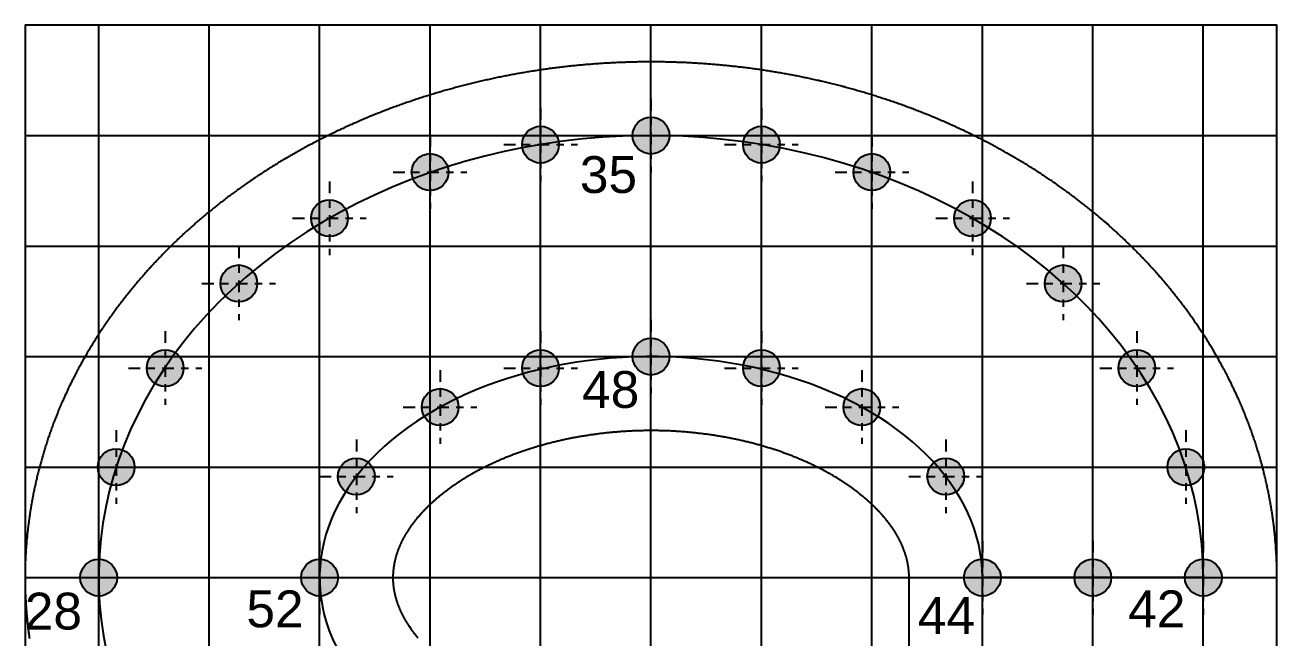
# Model space of a CAD drawing. Header units: millimetres. Extents: x 155 to 302, y -8 to 52.
# Drawn here: x 284.64 to 301.64, y 15.06 to 23.38 of the extents above; entities that cross this region are included whole.
import ezdxf

# ---------------------------------------------------------------- set-up
doc = ezdxf.new("R2010")
doc.units = ezdxf.units.MM
doc.linetypes.add('CENTER', pattern=[50.8, 31.75, -6.35, 6.35, -6.35])
for name, color, linetype in [('LetterBounds', 192, 'Continuous'), ('LetterOutlines', 61, 'Continuous'), ('PixelCenters', 116, 'Continuous'), ('PixelFill', 22, 'Continuous'), ('PixelGuides', 160, 'Continuous'), ('PixelHoles', 90, 'Continuous'), ('PixelNumbers', 232, 'Continuous'), ('PixelPaths', 211, 'Continuous')]:
    doc.layers.add(name, color=color, linetype=linetype)
doc.styles.add('Annotative', font='arial.ttf')

# ---------------------------------------------------------------- blocks, each defined once
blk = doc.blocks.new('Pixel')
at = {"layer": 'PixelFill'}
h = blk.add_hatch(color=256, dxfattribs=at)
h.paths.add_polyline_path([(0.25, 0, 0.414214), (0, 0.25), (0, 0)])
h.paths.add_polyline_path([(-0.25, 0), (0, 0), (0, 0.25, 0.414214)])
h.paths.add_polyline_path([(0, -0.25), (0, 0), (-0.25, 0, 0.414214)])
h.paths.add_polyline_path([(0, -0.25, 0.414214), (0.25, 0), (0, 0)])
h = blk.add_hatch(color=256, dxfattribs=at)
edge = h.paths.add_edge_path()
edge.add_line((0, 0), (0, 0.25))
edge.add_arc((0, 0), 0.25, 90, 180)
edge.add_line((-0.25, 0), (0, 0))
h = blk.add_hatch(color=256, dxfattribs=at)
edge = h.paths.add_edge_path()
edge.add_line((0, 0), (0.25, 0))
edge.add_arc((0, 0), 0.25, 0, 90)
edge.add_line((0, 0.25), (0, 0))
h = blk.add_hatch(color=256, dxfattribs=at)
edge = h.paths.add_edge_path()
edge.add_line((0, -0.25), (0, 0))
edge.add_line((0, 0), (-0.25, 0))
edge.add_arc((0, 0), 0.25, 180, 270)
h = blk.add_hatch(color=256, dxfattribs=at)
edge = h.paths.add_edge_path()
edge.add_line((0, 0), (0, -0.25))
edge.add_arc((0, 0), 0.25, 270, 360)
edge.add_line((0.25, 0), (0, 0))
at = {"layer": 'PixelCenters', "linetype": 'CENTER', "ltscale": 0.005}
for p, q in [((0, 0.5), (0, -0.5)), ((-0.5, 0), (0.5, 0))]:
    blk.add_line(p, q, dxfattribs=at)
at = {"layer": 'PixelHoles'}
blk.add_circle((0, 0), 0.25, dxfattribs=at)

msp = doc.modelspace()

# ---------------------------------------------------------------- linework, layer by layer
at = {"layer": 'LetterBounds'}
msp.add_lwpolyline([(284.64, -0.62), (301.64, -0.62), (301.64, 23.38), (284.64, 23.38)], close=True, dxfattribs=at)
at = {"layer": 'LetterOutlines'}
for points in [[(301.64, 14.88), (301.64, 15.88), (301.64, 15.897), (301.64, 15.914), (301.64, 15.93), (301.64, 15.947), (301.64, 15.964), (301.639, 15.981), (301.639, 15.997), (301.639, 16.014), (301.638, 16.031), (301.638, 16.047), (301.637, 16.064), (301.637, 16.081), (301.636, 16.097), (301.635, 16.114), (301.635, 16.131), (301.634, 16.147), (301.633, 16.164), (301.632, 16.181), (301.631, 16.197), (301.63, 16.214), (301.629, 16.231), (301.628, 16.247), (301.627, 16.264), (301.626, 16.281), (301.625, 16.297), (301.624, 16.314), (301.623, 16.33), (301.621, 16.347), (301.62, 16.364), (301.618, 16.38), (301.617, 16.397), (301.615, 16.414), (301.614, 16.43), (301.612, 16.447), (301.611, 16.463), (301.609, 16.48), (301.607, 16.497), (301.605, 16.513), (301.604, 16.53), (301.602, 16.546), (301.6, 16.563), (301.598, 16.58), (301.596, 16.596), (301.594, 16.613), (301.592, 16.629), (301.589, 16.646), (301.587, 16.663), (301.585, 16.679), (301.583, 16.696), (301.58, 16.712), (301.578, 16.729), (301.575, 16.745), (301.573, 16.762), (301.57, 16.778), (301.568, 16.795), (301.565, 16.811), (301.562, 16.828), (301.56, 16.844), (301.557, 16.861), (301.554, 16.877), (301.551, 16.894), (301.548, 16.91), (301.545, 16.927), (301.542, 16.943), (301.539, 16.96), (301.536, 16.976), (301.533, 16.992), (301.53, 17.009), (301.526, 17.025), (301.523, 17.042), (301.52, 17.058), (301.516, 17.074), (301.513, 17.091), (301.509, 17.107), (301.506, 17.124), (301.502, 17.14), (301.499, 17.156), (301.495, 17.173), (301.491, 17.189), (301.487, 17.205), (301.484, 17.222), (301.48, 17.238), (301.476, 17.254), (301.472, 17.271), (301.468, 17.287), (301.464, 17.303), (301.46, 17.319), (301.455, 17.336), (301.451, 17.352), (301.447, 17.368), (301.443, 17.384), (301.438, 17.401), (301.434, 17.417), (301.43, 17.433), (301.425, 17.449), (301.421, 17.465), (301.416, 17.481), (301.412, 17.498), (301.407, 17.514), (301.402, 17.53), (301.397, 17.546), (301.393, 17.562), (301.388, 17.578), (301.383, 17.594), (301.378, 17.61), (301.373, 17.626), (301.368, 17.642), (301.363, 17.658), (301.358, 17.675), (301.353, 17.691), (301.347, 17.707), (301.342, 17.723), (301.337, 17.738), (301.332, 17.754), (301.326, 17.77), (301.321, 17.786), (301.315, 17.802), (301.31, 17.818), (301.304, 17.834), (301.299, 17.85), (301.293, 17.866), (301.287, 17.882), (301.281, 17.898), (301.276, 17.913), (301.27, 17.929), (301.264, 17.945), (301.258, 17.961), (301.252, 17.977), (301.246, 17.992), (301.24, 18.008), (301.234, 18.024), (301.228, 18.04), (301.222, 18.055), (301.215, 18.071), (301.209, 18.087), (301.203, 18.102), (301.196, 18.118), (301.19, 18.134), (301.184, 18.149), (301.177, 18.165), (301.17, 18.18), (301.164, 18.196), (301.157, 18.212), (301.151, 18.227), (301.144, 18.243), (301.137, 18.258), (301.13, 18.274), (301.123, 18.289), (301.117, 18.305), (301.11, 18.32), (301.103, 18.335), (301.096, 18.351), (301.089, 18.366), (301.082, 18.382), (301.074, 18.397), (301.067, 18.412), (301.06, 18.428), (301.053, 18.443), (301.045, 18.458), (301.038, 18.474), (301.031, 18.489), (301.023, 18.504), (301.016, 18.52), (301.008, 18.535), (301.001, 18.55), (300.993, 18.565), (300.985, 18.58), (300.978, 18.596), (300.97, 18.611), (300.962, 18.626), (300.954, 18.641), (300.946, 18.656), (300.939, 18.671), (300.931, 18.686), (300.923, 18.701), (300.915, 18.716), (300.907, 18.731), (300.898, 18.746), (300.89, 18.761), (300.882, 18.776), (300.874, 18.791), (300.866, 18.806), (300.857, 18.821), (300.849, 18.836), (300.84, 18.851), (300.832, 18.866), (300.824, 18.88), (300.815, 18.895), (300.806, 18.91), (300.798, 18.925), (300.789, 18.94), (300.781, 18.954), (300.772, 18.969), (300.763, 18.984), (300.754, 18.998), (300.745, 19.013), (300.737, 19.028), (300.728, 19.042), (300.719, 19.057), (300.71, 19.072), (300.701, 19.086), (300.692, 19.101), (300.682, 19.115), (300.673, 19.13), (300.664, 19.144), (300.655, 19.159), (300.646, 19.173), (300.636, 19.187), (300.627, 19.202), (300.617, 19.216), (300.608, 19.231), (300.599, 19.245), (300.589, 19.259), (300.579, 19.274), (300.57, 19.288), (300.56, 19.302), (300.551, 19.316), (300.541, 19.331), (300.531, 19.345), (300.521, 19.359), (300.511, 19.373), (300.502, 19.387), (300.492, 19.401), (300.482, 19.416), (300.472, 19.43), (300.462, 19.444), (300.452, 19.458), (300.442, 19.472), (300.431, 19.486), (300.421, 19.5), (300.411, 19.514), (300.401, 19.528), (300.391, 19.541), (300.38, 19.555), (300.37, 19.569), (300.359, 19.583), (300.349, 19.597), (300.339, 19.611), (300.328, 19.624), (300.317, 19.638), (300.307, 19.652), (300.296, 19.666), (300.286, 19.679), (300.275, 19.693), (300.264, 19.707), (300.253, 19.72), (300.243, 19.734), (300.232, 19.747), (300.221, 19.761), (300.21, 19.774), (300.199, 19.788), (300.188, 19.801), (300.177, 19.815), (300.166, 19.828), (300.155, 19.842), (300.144, 19.855), (300.132, 19.868), (300.121, 19.882), (300.11, 19.895), (300.099, 19.908), (300.087, 19.921), (300.076, 19.935), (300.065, 19.948), (300.053, 19.961), (300.042, 19.974), (300.03, 19.987), (300.019, 20), (300.007, 20.014), (299.996, 20.027), (299.984, 20.04), (299.972, 20.053), (299.961, 20.066), (299.949, 20.079), (299.937, 20.091), (299.925, 20.104), (299.913, 20.117), (299.901, 20.13), (299.89, 20.143), (299.878, 20.156), (299.866, 20.169), (299.854, 20.181), (299.842, 20.194), (299.829, 20.207), (299.817, 20.22), (299.805, 20.232), (299.793, 20.245), (299.781, 20.257), (299.768, 20.27), (299.756, 20.283), (299.744, 20.295), (299.732, 20.308), (299.719, 20.32), (299.707, 20.333), (299.694, 20.345), (299.682, 20.357), (299.669, 20.37), (299.657, 20.382), (299.644, 20.395), (299.631, 20.407), (299.619, 20.419), (299.606, 20.431), (299.593, 20.444), (299.581, 20.456), (299.568, 20.468), (299.555, 20.48), (299.542, 20.492), (299.529, 20.504), (299.516, 20.516), (299.503, 20.528), (299.49, 20.54), (299.477, 20.552), (299.464, 20.564), (299.451, 20.576), (299.438, 20.588), (299.425, 20.6), (299.412, 20.612), (299.399, 20.624), (299.385, 20.636), (299.372, 20.648), (299.359, 20.659), (299.346, 20.671), (299.332, 20.683), (299.319, 20.694), (299.305, 20.706), (299.292, 20.718), (299.279, 20.729), (299.265, 20.741), (299.251, 20.752), (299.238, 20.764), (299.224, 20.775), (299.211, 20.787), (299.197, 20.798), (299.183, 20.81), (299.17, 20.821), (299.156, 20.832), (299.142, 20.844), (299.128, 20.855), (299.114, 20.866), (299.101, 20.878), (299.087, 20.889), (299.073, 20.9), (299.059, 20.911), (299.045, 20.922), (299.031, 20.933), (299.017, 20.944), (299.003, 20.956), (298.988, 20.967), (298.974, 20.978), (298.96, 20.988), (298.946, 20.999), (298.932, 21.01), (298.918, 21.021), (298.903, 21.032), (298.889, 21.043), (298.875, 21.054), (298.86, 21.064), (298.846, 21.075), (298.831, 21.086), (298.817, 21.097), (298.802, 21.107), (298.788, 21.118), (298.773, 21.128), (298.759, 21.139), (298.744, 21.15), (298.73, 21.16), (298.715, 21.171), (298.7, 21.181), (298.686, 21.191), (298.671, 21.202), (298.656, 21.212), (298.641, 21.223), (298.627, 21.233), (298.612, 21.243), (298.597, 21.253), (298.582, 21.264), (298.567, 21.274), (298.552, 21.284), (298.537, 21.294), (298.522, 21.304), (298.507, 21.314), (298.492, 21.324), (298.477, 21.334), (298.462, 21.344), (298.447, 21.354), (298.432, 21.364), (298.417, 21.374), (298.401, 21.384), (298.386, 21.394), (298.371, 21.404), (298.356, 21.413), (298.34, 21.423), (298.325, 21.433), (298.31, 21.443), (298.294, 21.452), (298.279, 21.462), (298.263, 21.472), (298.248, 21.481), (298.232, 21.491), (298.217, 21.5), (298.201, 21.51), (298.186, 21.519), (298.17, 21.529), (298.155, 21.538), (298.139, 21.547), (298.123, 21.557), (298.108, 21.566), (298.092, 21.575), (298.076, 21.584), (298.06, 21.594), (298.045, 21.603), (298.029, 21.612), (298.013, 21.621), (297.997, 21.63), (297.981, 21.639), (297.965, 21.648), (297.95, 21.657), (297.934, 21.666), (297.918, 21.675), (297.902, 21.684), (297.886, 21.693), (297.87, 21.702), (297.854, 21.71), (297.837, 21.719), (297.821, 21.728), (297.805, 21.737), (297.789, 21.745), (297.773, 21.754), (297.757, 21.763), (297.74, 21.771), (297.724, 21.78), (297.708, 21.788), (297.692, 21.797), (297.675, 21.805), (297.659, 21.814), (297.643, 21.822), (297.626, 21.83), (297.61, 21.839), (297.594, 21.847), (297.577, 21.855), (297.561, 21.864), (297.544, 21.872), (297.528, 21.88), (297.511, 21.888), (297.495, 21.896), (297.478, 21.904), (297.461, 21.912), (297.445, 21.92), (297.428, 21.928), (297.412, 21.936), (297.395, 21.944), (297.378, 21.952), (297.362, 21.96), (297.345, 21.968), (297.328, 21.976), (297.311, 21.983), (297.294, 21.991), (297.278, 21.999), (297.261, 22.007), (297.244, 22.014), (297.227, 22.022), (297.21, 22.029), (297.193, 22.037), (297.176, 22.044), (297.159, 22.052), (297.142, 22.059), (297.125, 22.067), (297.108, 22.074), (297.091, 22.082), (297.074, 22.089), (297.057, 22.096), (297.04, 22.103), (297.023, 22.111), (297.006, 22.118), (296.989, 22.125), (296.972, 22.132), (296.955, 22.139), (296.937, 22.146), (296.92, 22.153), (296.903, 22.16), (296.886, 22.167), (296.868, 22.174), (296.851, 22.181), (296.834, 22.188), (296.817, 22.195), (296.799, 22.202), (296.782, 22.208), (296.764, 22.215), (296.747, 22.222), (296.73, 22.228), (296.712, 22.235), (296.695, 22.242), (296.677, 22.248), (296.66, 22.255), (296.642, 22.261), (296.625, 22.268), (296.607, 22.274), (296.59, 22.281), (296.572, 22.287), (296.555, 22.293), (296.537, 22.3), (296.519, 22.306), (296.502, 22.312), (296.484, 22.318), (296.467, 22.325), (296.449, 22.331), (296.431, 22.337), (296.413, 22.343), (296.396, 22.349), (296.378, 22.355), (296.36, 22.361), (296.343, 22.367), (296.325, 22.373), (296.307, 22.379), (296.289, 22.385), (296.271, 22.39), (296.253, 22.396), (296.236, 22.402), (296.218, 22.408), (296.2, 22.413), (296.182, 22.419), (296.164, 22.425), (296.146, 22.43), (296.128, 22.436), (296.11, 22.441), (296.092, 22.447), (296.074, 22.452), (296.056, 22.457), (296.038, 22.463), (296.02, 22.468), (296.002, 22.474), (295.984, 22.479), (295.966, 22.484), (295.948, 22.489), (295.93, 22.494), (295.912, 22.5), (295.894, 22.505), (295.876, 22.51), (295.857, 22.515), (295.839, 22.52), (295.821, 22.525), (295.803, 22.53), (295.785, 22.535), (295.766, 22.54), (295.748, 22.544), (295.73, 22.549), (295.712, 22.554), (295.693, 22.559), (295.675, 22.563), (295.657, 22.568), (295.639, 22.573), (295.62, 22.577), (295.602, 22.582), (295.584, 22.586), (295.565, 22.591), (295.547, 22.595), (295.529, 22.6), (295.51, 22.604), (295.492, 22.609), (295.473, 22.613), (295.455, 22.617), (295.437, 22.621), (295.418, 22.626), (295.4, 22.63), (295.381, 22.634), (295.363, 22.638), (295.344, 22.642), (295.326, 22.646), (295.307, 22.65), (295.289, 22.654), (295.27, 22.658), (295.252, 22.662), (295.233, 22.666), (295.215, 22.67), (295.196, 22.674), (295.178, 22.677), (295.159, 22.681), (295.14, 22.685), (295.122, 22.689), (295.103, 22.692), (295.085, 22.696), (295.066, 22.699), (295.047, 22.703), (295.029, 22.706), (295.01, 22.71), (294.991, 22.713), (294.973, 22.717), (294.954, 22.72), (294.935, 22.723), (294.917, 22.727), (294.898, 22.73), (294.879, 22.733), (294.86, 22.736), (294.842, 22.739), (294.823, 22.743), (294.804, 22.746), (294.785, 22.749), (294.767, 22.752), (294.748, 22.755), (294.729, 22.758), (294.71, 22.761), (294.692, 22.763), (294.673, 22.766), (294.654, 22.769), (294.635, 22.772), (294.616, 22.775), (294.597, 22.777), (294.579, 22.78), (294.56, 22.783), (294.541, 22.785), (294.522, 22.788), (294.503, 22.79), (294.484, 22.793), (294.466, 22.795), (294.447, 22.798), (294.428, 22.8), (294.409, 22.802), (294.39, 22.805), (294.371, 22.807), (294.352, 22.809), (294.333, 22.811), (294.314, 22.814), (294.295, 22.816), (294.276, 22.818), (294.257, 22.82), (294.239, 22.822), (294.22, 22.824), (294.201, 22.826), (294.182, 22.828), (294.163, 22.83), (294.144, 22.832), (294.125, 22.833), (294.106, 22.835), (294.087, 22.837), (294.068, 22.839), (294.049, 22.84), (294.03, 22.842), (294.011, 22.844), (293.992, 22.845), (293.973, 22.847), (293.954, 22.848), (293.935, 22.85), (293.916, 22.851), (293.897, 22.853), (293.878, 22.854), (293.859, 22.855), (293.84, 22.857), (293.821, 22.858), (293.802, 22.859), (293.782, 22.86), (293.763, 22.861), (293.744, 22.863), (293.725, 22.864), (293.706, 22.865), (293.687, 22.866), (293.668, 22.867), (293.649, 22.868), (293.63, 22.869), (293.611, 22.87), (293.592, 22.87), (293.573, 22.871), (293.554, 22.872), (293.535, 22.873), (293.516, 22.873), (293.497, 22.874), (293.477, 22.875), (293.458, 22.875), (293.439, 22.876), (293.42, 22.876), (293.401, 22.877), (293.382, 22.877), (293.363, 22.878), (293.344, 22.878), (293.325, 22.879), (293.306, 22.879), (293.287, 22.879), (293.267, 22.879), (293.248, 22.88), (293.229, 22.88), (293.21, 22.88), (293.191, 22.88), (293.172, 22.88), (293.153, 22.88), (293.134, 22.88), (293.115, 22.88), (293.096, 22.88), (293.076, 22.88), (293.057, 22.88), (293.038, 22.88), (293.019, 22.88), (293, 22.879), (292.981, 22.879), (292.962, 22.879), (292.943, 22.878), (292.924, 22.878), (292.905, 22.878), (292.886, 22.877), (292.866, 22.877), (292.847, 22.876), (292.828, 22.876), (292.809, 22.875), (292.79, 22.874), (292.771, 22.874), (292.752, 22.873), (292.733, 22.872), (292.714, 22.872), (292.695, 22.871), (292.676, 22.87), (292.657, 22.869), (292.637, 22.868), (292.618, 22.867), (292.599, 22.866), (292.58, 22.865), (292.561, 22.864), (292.542, 22.863), (292.523, 22.862), (292.504, 22.861), (292.485, 22.86), (292.466, 22.858), (292.447, 22.857), (292.428, 22.856), (292.409, 22.855), (292.39, 22.853), (292.371, 22.852), (292.352, 22.85), (292.333, 22.849), (292.314, 22.847), (292.295, 22.846), (292.276, 22.844), (292.257, 22.843), (292.238, 22.841), (292.219, 22.839), (292.2, 22.838), (292.181, 22.836), (292.162, 22.834), (292.143, 22.832), (292.124, 22.83), (292.105, 22.829), (292.086, 22.827), (292.067, 22.825), (292.048, 22.823), (292.029, 22.821), (292.01, 22.819), (291.991, 22.817), (291.972, 22.814), (291.953, 22.812), (291.934, 22.81), (291.915, 22.808), (291.897, 22.805), (291.878, 22.803), (291.859, 22.801), (291.84, 22.798), (291.821, 22.796), (291.802, 22.794), (291.783, 22.791), (291.764, 22.789), (291.746, 22.786), (291.727, 22.783), (291.708, 22.781), (291.689, 22.778), (291.67, 22.775), (291.651, 22.773), (291.633, 22.77), (291.614, 22.767), (291.595, 22.764), (291.576, 22.761), (291.557, 22.759), (291.539, 22.756), (291.52, 22.753), (291.501, 22.75), (291.482, 22.747), (291.464, 22.744), (291.445, 22.74), (291.426, 22.737), (291.407, 22.734), (291.389, 22.731), (291.37, 22.728), (291.351, 22.724), (291.333, 22.721), (291.314, 22.718), (291.295, 22.714), (291.277, 22.711), (291.258, 22.707), (291.239, 22.704), (291.221, 22.7), (291.202, 22.697), (291.183, 22.693), (291.165, 22.69), (291.146, 22.686), (291.128, 22.682), (291.109, 22.678), (291.09, 22.675), (291.072, 22.671), (291.053, 22.667), (291.035, 22.663), (291.016, 22.659), (290.998, 22.655), (290.979, 22.651), (290.961, 22.647), (290.942, 22.643), (290.924, 22.639), (290.905, 22.635), (290.887, 22.631), (290.868, 22.627), (290.85, 22.623), (290.831, 22.618), (290.813, 22.614), (290.795, 22.61), (290.776, 22.605), (290.758, 22.601), (290.739, 22.597), (290.721, 22.592), (290.703, 22.588), (290.684, 22.583), (290.666, 22.579), (290.648, 22.574), (290.629, 22.569), (290.611, 22.565), (290.593, 22.56), (290.575, 22.555), (290.556, 22.551), (290.538, 22.546), (290.52, 22.541), (290.502, 22.536), (290.483, 22.531), (290.465, 22.526), (290.447, 22.521), (290.429, 22.516), (290.411, 22.511), (290.393, 22.506), (290.375, 22.501), (290.356, 22.496), (290.338, 22.491), (290.32, 22.486), (290.302, 22.481), (290.284, 22.475), (290.266, 22.47), (290.248, 22.465), (290.23, 22.459), (290.212, 22.454), (290.194, 22.448), (290.176, 22.443), (290.158, 22.437), (290.14, 22.432), (290.122, 22.426), (290.104, 22.421), (290.086, 22.415), (290.068, 22.41), (290.051, 22.404), (290.033, 22.398), (290.015, 22.392), (289.997, 22.387), (289.979, 22.381), (289.961, 22.375), (289.944, 22.369), (289.926, 22.363), (289.908, 22.357), (289.89, 22.351), (289.873, 22.345), (289.855, 22.339), (289.837, 22.333), (289.82, 22.327), (289.802, 22.321), (289.784, 22.314), (289.767, 22.308), (289.749, 22.302), (289.731, 22.296), (289.714, 22.289), (289.696, 22.283), (289.679, 22.277), (289.661, 22.27), (289.644, 22.264), (289.626, 22.257), (289.609, 22.251), (289.591, 22.244), (289.574, 22.237), (289.556, 22.231), (289.539, 22.224), (289.522, 22.217), (289.504, 22.211), (289.487, 22.204), (289.469, 22.197), (289.452, 22.19), (289.435, 22.184), (289.418, 22.177), (289.4, 22.17), (289.383, 22.163), (289.366, 22.156), (289.349, 22.149), (289.331, 22.142), (289.314, 22.135), (289.297, 22.128), (289.28, 22.12), (289.263, 22.113), (289.246, 22.106), (289.229, 22.099), (289.211, 22.091), (289.194, 22.084), (289.177, 22.077), (289.16, 22.069), (289.143, 22.062), (289.126, 22.055), (289.109, 22.047), (289.093, 22.04), (289.076, 22.032), (289.059, 22.024), (289.042, 22.017), (289.025, 22.009), (289.008, 22.002), (288.991, 21.994), (288.975, 21.986), (288.958, 21.978), (288.941, 21.971), (288.924, 21.963), (288.908, 21.955), (288.891, 21.947), (288.874, 21.939), (288.858, 21.931), (288.841, 21.923), (288.824, 21.915), (288.808, 21.907), (288.791, 21.899), (288.775, 21.891), (288.758, 21.883), (288.742, 21.875), (288.725, 21.866), (288.709, 21.858), (288.692, 21.85), (288.676, 21.842), (288.659, 21.833), (288.643, 21.825), (288.627, 21.816), (288.61, 21.808), (288.594, 21.8), (288.578, 21.791), (288.561, 21.783), (288.545, 21.774), (288.529, 21.765), (288.513, 21.757), (288.497, 21.748), (288.48, 21.739), (288.464, 21.731), (288.448, 21.722), (288.432, 21.713), (288.416, 21.704), (288.4, 21.696), (288.384, 21.687), (288.368, 21.678), (288.352, 21.669), (288.336, 21.66), (288.32, 21.651), (288.304, 21.642), (288.288, 21.633), (288.272, 21.624), (288.257, 21.615), (288.241, 21.606), (288.225, 21.596), (288.209, 21.587), (288.194, 21.578), (288.178, 21.569), (288.162, 21.559), (288.147, 21.55), (288.131, 21.541), (288.115, 21.531), (288.1, 21.522), (288.084, 21.513), (288.069, 21.503), (288.053, 21.494), (288.038, 21.484), (288.022, 21.475), (288.007, 21.465), (287.991, 21.455), (287.976, 21.446), (287.96, 21.436), (287.945, 21.426), (287.93, 21.417), (287.915, 21.407), (287.899, 21.397), (287.884, 21.387), (287.869, 21.377), (287.854, 21.367), (287.838, 21.358), (287.823, 21.348), (287.808, 21.338), (287.793, 21.328), (287.778, 21.318), (287.763, 21.308), (287.748, 21.297), (287.733, 21.287), (287.718, 21.277), (287.703, 21.267), (287.688, 21.257), (287.673, 21.247), (287.659, 21.236), (287.644, 21.226), (287.629, 21.216), (287.614, 21.205), (287.599, 21.195), (287.585, 21.185), (287.57, 21.174), (287.555, 21.164), (287.541, 21.153), (287.526, 21.143), (287.512, 21.132), (287.497, 21.121), (287.483, 21.111), (287.468, 21.1), (287.454, 21.09), (287.439, 21.079), (287.425, 21.068), (287.41, 21.057), (287.396, 21.047), (287.382, 21.036), (287.367, 21.025), (287.353, 21.014), (287.339, 21.003), (287.325, 20.992), (287.311, 20.981), (287.296, 20.97), (287.282, 20.959), (287.268, 20.948), (287.254, 20.937), (287.24, 20.926), (287.226, 20.915), (287.212, 20.904), (287.198, 20.893), (287.184, 20.882), (287.17, 20.87), (287.157, 20.859), (287.143, 20.848), (287.129, 20.836), (287.115, 20.825), (287.101, 20.814), (287.088, 20.802), (287.074, 20.791), (287.06, 20.779), (287.047, 20.768), (287.033, 20.756), (287.02, 20.745), (287.006, 20.733), (286.993, 20.722), (286.979, 20.71), (286.966, 20.699), (286.952, 20.687), (286.939, 20.675), (286.926, 20.663), (286.912, 20.652), (286.899, 20.64), (286.886, 20.628), (286.873, 20.616), (286.859, 20.604), (286.846, 20.593), (286.833, 20.581), (286.82, 20.569), (286.807, 20.557), (286.794, 20.545), (286.781, 20.533), (286.768, 20.521), (286.755, 20.509), (286.742, 20.496), (286.729, 20.484), (286.717, 20.472), (286.704, 20.46), (286.691, 20.448), (286.678, 20.436), (286.666, 20.423), (286.653, 20.411), (286.64, 20.399), (286.628, 20.386), (286.615, 20.374), (286.603, 20.362), (286.59, 20.349), (286.578, 20.337), (286.565, 20.324), (286.553, 20.312), (286.54, 20.299), (286.528, 20.287), (286.516, 20.274), (286.504, 20.262), (286.491, 20.249), (286.479, 20.236), (286.467, 20.224), (286.455, 20.211), (286.443, 20.198), (286.431, 20.186), (286.419, 20.173), (286.407, 20.16), (286.395, 20.147), (286.383, 20.134), (286.371, 20.121), (286.359, 20.109), (286.347, 20.096), (286.335, 20.083), (286.324, 20.07), (286.312, 20.057), (286.3, 20.044), (286.289, 20.031), (286.277, 20.018), (286.265, 20.005), (286.254, 19.991), (286.242, 19.978), (286.231, 19.965), (286.22, 19.952), (286.208, 19.939), (286.197, 19.926), (286.185, 19.912), (286.174, 19.899), (286.163, 19.886), (286.152, 19.872), (286.14, 19.859), (286.129, 19.846), (286.118, 19.832), (286.107, 19.819), (286.096, 19.805), (286.085, 19.792), (286.074, 19.778), (286.063, 19.765), (286.052, 19.751), (286.041, 19.738), (286.031, 19.724), (286.02, 19.711), (286.009, 19.697), (285.998, 19.683), (285.988, 19.67), (285.977, 19.656), (285.966, 19.642), (285.956, 19.629), (285.945, 19.615), (285.935, 19.601), (285.924, 19.587), (285.914, 19.574), (285.904, 19.56), (285.893, 19.546), (285.883, 19.532), (285.873, 19.518), (285.862, 19.504), (285.852, 19.49), (285.842, 19.476), (285.832, 19.462), (285.822, 19.448), (285.812, 19.434), (285.802, 19.42), (285.792, 19.406), (285.782, 19.392), (285.772, 19.378), (285.762, 19.364), (285.752, 19.349), (285.743, 19.335), (285.733, 19.321), (285.723, 19.307), (285.714, 19.293), (285.704, 19.278), (285.694, 19.264), (285.685, 19.25), (285.675, 19.235), (285.666, 19.221), (285.656, 19.207), (285.647, 19.192), (285.638, 19.178), (285.628, 19.163), (285.619, 19.149), (285.61, 19.135), (285.601, 19.12), (285.592, 19.106), (285.583, 19.091), (285.573, 19.077), (285.564, 19.062), (285.555, 19.047), (285.546, 19.033), (285.538, 19.018), (285.529, 19.003), (285.52, 18.989), (285.511, 18.974), (285.502, 18.959), (285.494, 18.945), (285.485, 18.93), (285.476, 18.915), (285.468, 18.9), (285.459, 18.886), (285.451, 18.871), (285.442, 18.856), (285.434, 18.841), (285.426, 18.826), (285.417, 18.811), (285.409, 18.796), (285.401, 18.782), (285.392, 18.767), (285.384, 18.752), (285.376, 18.737), (285.368, 18.722), (285.36, 18.707), (285.352, 18.692), (285.344, 18.677), (285.336, 18.661), (285.328, 18.646), (285.32, 18.631), (285.313, 18.616), (285.305, 18.601), (285.297, 18.586), (285.289, 18.571), (285.282, 18.555), (285.274, 18.54), (285.267, 18.525), (285.259, 18.51), (285.252, 18.495), (285.244, 18.479), (285.237, 18.464), (285.23, 18.449), (285.222, 18.433), (285.215, 18.418), (285.208, 18.403), (285.201, 18.387), (285.194, 18.372), (285.187, 18.356), (285.18, 18.341), (285.173, 18.326), (285.166, 18.31), (285.159, 18.295), (285.152, 18.279), (285.145, 18.264), (285.138, 18.248), (285.132, 18.233), (285.125, 18.217), (285.118, 18.201), (285.112, 18.186), (285.105, 18.17), (285.099, 18.155), (285.092, 18.139), (285.086, 18.123), (285.08, 18.108), (285.073, 18.092), (285.067, 18.076), (285.061, 18.061), (285.055, 18.045), (285.048, 18.029), (285.042, 18.013), (285.036, 17.998), (285.03, 17.982), (285.024, 17.966), (285.018, 17.95), (285.012, 17.934), (285.007, 17.919), (285.001, 17.903), (284.995, 17.887), (284.989, 17.871), (284.984, 17.855), (284.978, 17.839), (284.973, 17.823), (284.967, 17.807), (284.962, 17.792), (284.956, 17.776), (284.951, 17.76), (284.945, 17.744), (284.94, 17.728), (284.935, 17.712), (284.93, 17.696), (284.925, 17.68), (284.919, 17.664), (284.914, 17.648), (284.909, 17.632), (284.904, 17.615), (284.899, 17.599), (284.895, 17.583), (284.89, 17.567), (284.885, 17.551), (284.88, 17.535), (284.875, 17.519), (284.871, 17.503), (284.866, 17.487), (284.862, 17.47), (284.857, 17.454), (284.853, 17.438), (284.848, 17.422), (284.844, 17.406), (284.839, 17.389), (284.835, 17.373), (284.831, 17.357), (284.827, 17.341), (284.823, 17.324), (284.818, 17.308), (284.814, 17.292), (284.81, 17.276), (284.806, 17.259), (284.802, 17.243), (284.799, 17.227), (284.795, 17.21), (284.791, 17.194), (284.787, 17.178), (284.784, 17.161), (284.78, 17.145), (284.776, 17.129), (284.773, 17.112), (284.769, 17.096), (284.766, 17.08), (284.762, 17.063), (284.759, 17.047), (284.756, 17.03), (284.752, 17.014), (284.749, 16.998), (284.746, 16.981), (284.743, 16.965), (284.74, 16.948), (284.737, 16.932), (284.734, 16.915), (284.731, 16.899), (284.728, 16.883), (284.725, 16.866), (284.722, 16.85), (284.719, 16.833), (284.717, 16.817), (284.714, 16.8), (284.711, 16.784), (284.709, 16.767), (284.706, 16.751), (284.704, 16.734), (284.701, 16.717), (284.699, 16.701), (284.697, 16.684), (284.694, 16.668), (284.692, 16.651), (284.69, 16.635), (284.688, 16.618), (284.686, 16.602), (284.683, 16.585), (284.681, 16.568), (284.679, 16.552), (284.678, 16.535), (284.676, 16.519), (284.674, 16.502), (284.672, 16.486), (284.67, 16.469), (284.669, 16.452), (284.667, 16.436), (284.665, 16.419), (284.664, 16.402), (284.662, 16.386), (284.661, 16.369), (284.66, 16.353), (284.658, 16.336), (284.657, 16.319), (284.656, 16.303), (284.654, 16.286), (284.653, 16.269), (284.652, 16.253), (284.651, 16.236), (284.65, 16.219), (284.649, 16.203), (284.648, 16.186), (284.647, 16.169), (284.647, 16.153), (284.646, 16.136), (284.645, 16.119), (284.644, 16.103), (284.644, 16.086), (284.643, 16.069), (284.643, 16.053), (284.642, 16.036), (284.642, 16.019), (284.641, 16.003), (284.641, 15.986), (284.641, 15.969), (284.641, 15.953), (284.64, 15.936), (284.64, 15.919), (284.64, 15.903), (284.64, 15.886), (284.64, 15.869), (284.64, 15.853), (284.64, 15.836), (284.64, 15.819), (284.641, 15.803), (284.641, 15.786), (284.641, 15.769), (284.642, 15.753), (284.642, 15.736), (284.642, 15.719), (284.643, 15.703), (284.643, 15.686), (284.644, 15.669), (284.645, 15.653), (284.645, 15.636), (284.646, 15.619), (284.647, 15.603), (284.648, 15.586), (284.649, 15.569), (284.65, 15.553), (284.65, 15.536), (284.652, 15.519), (284.653, 15.503), (284.654, 15.486), (284.655, 15.469), (284.656, 15.453), (284.657, 15.436), (284.659, 15.419), (284.66, 15.403), (284.661, 15.386), (284.663, 15.37), (284.664, 15.353), (284.666, 15.336), (284.668, 15.32), (284.669, 15.303), (284.671, 15.286), (284.673, 15.27), (284.674, 15.253), (284.676, 15.237), (284.678, 15.22), (284.68, 15.203), (284.682, 15.187), (284.684, 15.17), (284.686, 15.154), (284.688, 15.137), (284.69, 15.121), (284.693, 15.104), (284.695, 15.088), (284.697, 15.071), (284.7, 15.054)], [(289.98, 15.057), (289.974, 15.064), (289.969, 15.071), (289.963, 15.078), (289.957, 15.085), (289.951, 15.093), (289.946, 15.1), (289.94, 15.107), (289.934, 15.114), (289.929, 15.121), (289.924, 15.128), (289.918, 15.135), (289.913, 15.142), (289.908, 15.149), (289.902, 15.156), (289.897, 15.163), (289.892, 15.17), (289.887, 15.177), (289.882, 15.184), (289.877, 15.192), (289.872, 15.199), (289.868, 15.206), (289.863, 15.213), (289.858, 15.22), (289.854, 15.227), (289.849, 15.234), (289.845, 15.241), (289.84, 15.248), (289.836, 15.255), (289.831, 15.262), (289.827, 15.269), (289.823, 15.276), (289.819, 15.282), (289.814, 15.289), (289.81, 15.296), (289.806, 15.303), (289.802, 15.31), (289.798, 15.317), (289.795, 15.324), (289.791, 15.331), (289.787, 15.338), (289.783, 15.345), (289.78, 15.351), (289.776, 15.358), (289.773, 15.365), (289.769, 15.372), (289.766, 15.379), (289.762, 15.386), (289.759, 15.392), (289.756, 15.399), (289.752, 15.406), (289.749, 15.413), (289.746, 15.419), (289.743, 15.426), (289.74, 15.433), (289.737, 15.44), (289.734, 15.446), (289.731, 15.453), (289.728, 15.46), (289.726, 15.466), (289.723, 15.473), (289.72, 15.479), (289.718, 15.486), (289.715, 15.493), (289.712, 15.499), (289.71, 15.506), (289.708, 15.512), (289.705, 15.519), (289.703, 15.525), (289.7, 15.532), (289.698, 15.538), (289.696, 15.545), (289.694, 15.551), (289.692, 15.558), (289.69, 15.564), (289.688, 15.571), (289.686, 15.577), (289.684, 15.584), (289.682, 15.59), (289.68, 15.597), (289.678, 15.603), (289.676, 15.609), (289.675, 15.616), (289.673, 15.622), (289.671, 15.628), (289.67, 15.635), (289.668, 15.641), (289.667, 15.648), (289.665, 15.654), (289.664, 15.66), (289.662, 15.667), (289.661, 15.673), (289.66, 15.679), (289.659, 15.685), (289.657, 15.692), (289.656, 15.698), (289.655, 15.704), (289.654, 15.711), (289.653, 15.717), (289.652, 15.723), (289.651, 15.729), (289.65, 15.736), (289.649, 15.742), (289.648, 15.748), (289.648, 15.754), (289.647, 15.761), (289.646, 15.767), (289.645, 15.773), (289.645, 15.779), (289.644, 15.785), (289.644, 15.792), (289.643, 15.798), (289.643, 15.804), (289.642, 15.81), (289.642, 15.816), (289.641, 15.823), (289.641, 15.829), (289.641, 15.835), (289.641, 15.841), (289.64, 15.847), (289.64, 15.854), (289.64, 15.86), (289.64, 15.866), (289.64, 15.872), (289.64, 15.878), (289.64, 15.884), (289.64, 15.891), (289.64, 15.897), (289.64, 15.903), (289.64, 15.909), (289.641, 15.915), (289.641, 15.922), (289.641, 15.928), (289.642, 15.934), (289.642, 15.94), (289.642, 15.946), (289.643, 15.952), (289.643, 15.959), (289.644, 15.965), (289.644, 15.971), (289.645, 15.977), (289.645, 15.983), (289.646, 15.99), (289.647, 15.996), (289.647, 16.002), (289.648, 16.008), (289.649, 16.015), (289.65, 16.021), (289.651, 16.027), (289.652, 16.033), (289.653, 16.04), (289.654, 16.046), (289.655, 16.052), (289.656, 16.059), (289.657, 16.065), (289.658, 16.071), (289.659, 16.077), (289.661, 16.084), (289.662, 16.09), (289.663, 16.096), (289.665, 16.103), (289.666, 16.109), (289.667, 16.116), (289.669, 16.122), (289.67, 16.128), (289.672, 16.135), (289.674, 16.141), (289.675, 16.147), (289.677, 16.154), (289.679, 16.16), (289.681, 16.167), (289.683, 16.173), (289.684, 16.18), (289.686, 16.186), (289.688, 16.193), (289.69, 16.199), (289.692, 16.206), (289.695, 16.212), (289.697, 16.219), (289.699, 16.225), (289.701, 16.232), (289.704, 16.238), (289.706, 16.245), (289.708, 16.251), (289.711, 16.258), (289.713, 16.264), (289.716, 16.271), (289.718, 16.278), (289.721, 16.284), (289.724, 16.291), (289.726, 16.297), (289.729, 16.304), (289.732, 16.311), (289.735, 16.317), (289.738, 16.324), (289.741, 16.331), (289.744, 16.337), (289.747, 16.344), (289.75, 16.351), (289.753, 16.358), (289.757, 16.364), (289.76, 16.371), (289.763, 16.378), (289.767, 16.385), (289.77, 16.391), (289.774, 16.398), (289.777, 16.405), (289.781, 16.412), (289.784, 16.419), (289.788, 16.425), (289.792, 16.432), (289.796, 16.439), (289.8, 16.446), (289.803, 16.453), (289.807, 16.46), (289.811, 16.467), (289.816, 16.474), (289.82, 16.48), (289.824, 16.487), (289.828, 16.494), (289.832, 16.501), (289.837, 16.508), (289.841, 16.515), (289.846, 16.522), (289.85, 16.529), (289.855, 16.536), (289.859, 16.543), (289.864, 16.55), (289.869, 16.557), (289.874, 16.564), (289.879, 16.571), (289.884, 16.578), (289.889, 16.586), (289.894, 16.593), (289.899, 16.6), (289.904, 16.607), (289.909, 16.614), (289.914, 16.621), (289.92, 16.628), (289.925, 16.635), (289.931, 16.642), (289.936, 16.649), (289.942, 16.656), (289.947, 16.663), (289.953, 16.671), (289.959, 16.678), (289.965, 16.685), (289.971, 16.692), (289.976, 16.699), (289.982, 16.706), (289.988, 16.713), (289.995, 16.72), (290.001, 16.728), (290.007, 16.735), (290.013, 16.742), (290.02, 16.749), (290.026, 16.756), (290.032, 16.763), (290.039, 16.77), (290.045, 16.777), (290.052, 16.785), (290.059, 16.792), (290.066, 16.799), (290.072, 16.806), (290.079, 16.813), (290.086, 16.82), (290.093, 16.827), (290.1, 16.834), (290.107, 16.841), (290.114, 16.849), (290.122, 16.856), (290.129, 16.863), (290.136, 16.87), (290.144, 16.877), (290.151, 16.884), (290.159, 16.891), (290.166, 16.898), (290.174, 16.905), (290.182, 16.912), (290.189, 16.919), (290.197, 16.926), (290.205, 16.933), (290.213, 16.94), (290.221, 16.947), (290.229, 16.954), (290.237, 16.961), (290.245, 16.968), (290.253, 16.975), (290.262, 16.982), (290.27, 16.989), (290.278, 16.996), (290.287, 17.003), (290.295, 17.01), (290.304, 17.017), (290.313, 17.024), (290.321, 17.031), (290.33, 17.038), (290.339, 17.045), (290.348, 17.052), (290.357, 17.058), (290.366, 17.065), (290.375, 17.072), (290.384, 17.079), (290.393, 17.086), (290.403, 17.093), (290.412, 17.099), (290.421, 17.106), (290.431, 17.113), (290.44, 17.12), (290.45, 17.126), (290.459, 17.133), (290.469, 17.14), (290.479, 17.146), (290.488, 17.153), (290.498, 17.16), (290.508, 17.166), (290.518, 17.173), (290.528, 17.179), (290.538, 17.186), (290.548, 17.193), (290.558, 17.199), (290.569, 17.206), (290.579, 17.212), (290.589, 17.219), (290.6, 17.225), (290.61, 17.231), (290.62, 17.238), (290.631, 17.244), (290.642, 17.251), (290.652, 17.257), (290.663, 17.263), (290.674, 17.27), (290.684, 17.276), (290.695, 17.282), (290.706, 17.288), (290.717, 17.295), (290.728, 17.301), (290.739, 17.307), (290.75, 17.313), (290.761, 17.319), (290.773, 17.325), (290.784, 17.332), (290.795, 17.338), (290.807, 17.344), (290.818, 17.35), (290.829, 17.356), (290.841, 17.362), (290.853, 17.368), (290.864, 17.374), (290.876, 17.379), (290.888, 17.385), (290.899, 17.391), (290.911, 17.397), (290.923, 17.403), (290.935, 17.409), (290.947, 17.414), (290.959, 17.42), (290.971, 17.426), (290.983, 17.431), (290.995, 17.437), (291.007, 17.443), (291.019, 17.448), (291.032, 17.454), (291.044, 17.459), (291.056, 17.465), (291.069, 17.47), (291.081, 17.476), (291.094, 17.481), (291.106, 17.487), (291.119, 17.492), (291.131, 17.497), (291.144, 17.503), (291.157, 17.508), (291.169, 17.513), (291.182, 17.518), (291.195, 17.523), (291.208, 17.529), (291.221, 17.534), (291.234, 17.539), (291.247, 17.544), (291.26, 17.549), (291.273, 17.554), (291.286, 17.559), (291.299, 17.564), (291.312, 17.569), (291.326, 17.574), (291.339, 17.578), (291.352, 17.583), (291.366, 17.588), (291.379, 17.593), (291.392, 17.597), (291.406, 17.602), (291.419, 17.607), (291.433, 17.611), (291.446, 17.616), (291.46, 17.62), (291.474, 17.625), (291.487, 17.629), (291.501, 17.634), (291.515, 17.638), (291.529, 17.642), (291.543, 17.647), (291.557, 17.651), (291.57, 17.655), (291.584, 17.659), (291.598, 17.664), (291.612, 17.668), (291.626, 17.672), (291.641, 17.676), (291.655, 17.68), (291.669, 17.684), (291.683, 17.688), (291.697, 17.692), (291.712, 17.696), (291.726, 17.699), (291.74, 17.703), (291.754, 17.707), (291.769, 17.711), (291.783, 17.714), (291.798, 17.718), (291.812, 17.722), (291.827, 17.725), (291.841, 17.729), (291.856, 17.732), (291.87, 17.736), (291.885, 17.739), (291.9, 17.742), (291.914, 17.746), (291.929, 17.749), (291.944, 17.752), (291.958, 17.755), (291.973, 17.759), (291.988, 17.762), (292.003, 17.765), (292.018, 17.768), (292.032, 17.771), (292.047, 17.774), (292.062, 17.777), (292.077, 17.78), (292.092, 17.783), (292.107, 17.785), (292.122, 17.788), (292.137, 17.791), (292.152, 17.794), (292.167, 17.796), (292.182, 17.799), (292.198, 17.801), (292.213, 17.804), (292.228, 17.806), (292.243, 17.809), (292.258, 17.811), (292.273, 17.814), (292.289, 17.816), (292.304, 17.818), (292.319, 17.821), (292.334, 17.823), (292.35, 17.825), (292.365, 17.827), (292.38, 17.829), (292.396, 17.831), (292.411, 17.833), (292.426, 17.835), (292.442, 17.837), (292.457, 17.839), (292.473, 17.841), (292.488, 17.843), (292.504, 17.844), (292.519, 17.846), (292.535, 17.848), (292.55, 17.85), (292.566, 17.851), (292.581, 17.853), (292.597, 17.854), (292.612, 17.856), (292.628, 17.857), (292.643, 17.858), (292.659, 17.86), (292.674, 17.861), (292.69, 17.862), (292.706, 17.864), (292.721, 17.865), (292.737, 17.866), (292.753, 17.867), (292.768, 17.868), (292.784, 17.869), (292.8, 17.87), (292.815, 17.871), (292.831, 17.872), (292.847, 17.873), (292.862, 17.874), (292.878, 17.874), (292.894, 17.875), (292.909, 17.876), (292.925, 17.876), (292.941, 17.877), (292.956, 17.877), (292.972, 17.878), (292.988, 17.878), (293.004, 17.879), (293.019, 17.879), (293.035, 17.879), (293.051, 17.88), (293.067, 17.88), (293.082, 17.88), (293.098, 17.88), (293.114, 17.88), (293.13, 17.88), (293.145, 17.88), (293.161, 17.88), (293.177, 17.88), (293.193, 17.88), (293.208, 17.88), (293.224, 17.88), (293.24, 17.88), (293.256, 17.879), (293.271, 17.879), (293.287, 17.879), (293.303, 17.878), (293.319, 17.878), (293.334, 17.877), (293.35, 17.877), (293.366, 17.876), (293.381, 17.875), (293.397, 17.875), (293.413, 17.874), (293.428, 17.873), (293.444, 17.872), (293.46, 17.871), (293.476, 17.871), (293.491, 17.87), (293.507, 17.869), (293.522, 17.868), (293.538, 17.866), (293.554, 17.865), (293.569, 17.864), (293.585, 17.863), (293.601, 17.862), (293.616, 17.86), (293.632, 17.859), (293.647, 17.858), (293.663, 17.856), (293.678, 17.855), (293.694, 17.853), (293.709, 17.852), (293.725, 17.85), (293.741, 17.849), (293.756, 17.847), (293.771, 17.845), (293.787, 17.843), (293.802, 17.842), (293.818, 17.84), (293.833, 17.838), (293.849, 17.836), (293.864, 17.834), (293.879, 17.832), (293.895, 17.83), (293.91, 17.828), (293.925, 17.826), (293.941, 17.824), (293.956, 17.821), (293.971, 17.819), (293.987, 17.817), (294.002, 17.814), (294.017, 17.812), (294.032, 17.81), (294.047, 17.807), (294.063, 17.805), (294.078, 17.802), (294.093, 17.8), (294.108, 17.797), (294.123, 17.794), (294.138, 17.792), (294.153, 17.789), (294.168, 17.786), (294.183, 17.783), (294.198, 17.781), (294.213, 17.778), (294.228, 17.775), (294.243, 17.772), (294.258, 17.769), (294.272, 17.766), (294.287, 17.763), (294.302, 17.759), (294.317, 17.756), (294.332, 17.753), (294.346, 17.75), (294.361, 17.747), (294.376, 17.743), (294.39, 17.74), (294.405, 17.737), (294.42, 17.733), (294.434, 17.73), (294.449, 17.726), (294.463, 17.723), (294.478, 17.719), (294.492, 17.715), (294.507, 17.712), (294.521, 17.708), (294.535, 17.704), (294.55, 17.701), (294.564, 17.697), (294.578, 17.693), (294.592, 17.689), (294.607, 17.685), (294.621, 17.681), (294.635, 17.677), (294.649, 17.673), (294.663, 17.669), (294.677, 17.665), (294.691, 17.661), (294.705, 17.657), (294.719, 17.652), (294.733, 17.648), (294.747, 17.644), (294.761, 17.64), (294.774, 17.635), (294.788, 17.631), (294.802, 17.626), (294.816, 17.622), (294.829, 17.617), (294.843, 17.613), (294.856, 17.608), (294.87, 17.604), (294.884, 17.599), (294.897, 17.594), (294.91, 17.59), (294.924, 17.585), (294.937, 17.58), (294.95, 17.575), (294.964, 17.57), (294.977, 17.566), (294.99, 17.561), (295.003, 17.556), (295.016, 17.551), (295.029, 17.546), (295.042, 17.541), (295.055, 17.536), (295.068, 17.531), (295.081, 17.525), (295.094, 17.52), (295.107, 17.515), (295.12, 17.51), (295.132, 17.505), (295.145, 17.499), (295.158, 17.494), (295.17, 17.489), (295.183, 17.483), (295.195, 17.478), (295.208, 17.472), (295.22, 17.467), (295.233, 17.462), (295.245, 17.456), (295.257, 17.45), (295.27, 17.445), (295.282, 17.439), (295.294, 17.434), (295.306, 17.428), (295.318, 17.422), (295.33, 17.417), (295.342, 17.411), (295.354, 17.405), (295.366, 17.399), (295.378, 17.394), (295.389, 17.388), (295.401, 17.382), (295.413, 17.376), (295.424, 17.37), (295.436, 17.364), (295.447, 17.358), (295.459, 17.352), (295.47, 17.346), (295.482, 17.34), (295.493, 17.334), (295.504, 17.328), (295.516, 17.322), (295.527, 17.316), (295.538, 17.309), (295.549, 17.303), (295.56, 17.297), (295.571, 17.291), (295.582, 17.285), (295.593, 17.278), (295.603, 17.272), (295.614, 17.266), (295.625, 17.259), (295.636, 17.253), (295.646, 17.247), (295.657, 17.24), (295.667, 17.234), (295.678, 17.227), (295.688, 17.221), (295.698, 17.214), (295.709, 17.208), (295.719, 17.201), (295.729, 17.195), (295.739, 17.188), (295.749, 17.182), (295.759, 17.175), (295.769, 17.169), (295.779, 17.162), (295.789, 17.155), (295.798, 17.149), (295.808, 17.142), (295.818, 17.135), (295.827, 17.129), (295.837, 17.122), (295.846, 17.115), (295.856, 17.108), (295.865, 17.102), (295.874, 17.095), (295.884, 17.088), (295.893, 17.081), (295.902, 17.074), (295.911, 17.068), (295.92, 17.061), (295.929, 17.054), (295.938, 17.047), (295.947, 17.04), (295.956, 17.033), (295.964, 17.026), (295.973, 17.019), (295.982, 17.012), (295.99, 17.006), (295.999, 16.999), (296.007, 16.992), (296.016, 16.985), (296.024, 16.978), (296.032, 16.971), (296.04, 16.964), (296.049, 16.957), (296.057, 16.95), (296.065, 16.943), (296.073, 16.936), (296.081, 16.929), (296.088, 16.922), (296.096, 16.915), (296.104, 16.907), (296.112, 16.9), (296.119, 16.893), (296.127, 16.886), (296.134, 16.879), (296.142, 16.872), (296.149, 16.865), (296.156, 16.858), (296.164, 16.851), (296.171, 16.844), (296.178, 16.837), (296.185, 16.829), (296.192, 16.822), (296.199, 16.815), (296.206, 16.808), (296.213, 16.801), (296.22, 16.794), (296.226, 16.787), (296.233, 16.78), (296.24, 16.773), (296.246, 16.765), (296.253, 16.758), (296.259, 16.751), (296.265, 16.744), (296.272, 16.737), (296.278, 16.73), (296.284, 16.723), (296.29, 16.716), (296.296, 16.708), (296.302, 16.701), (296.308, 16.694), (296.314, 16.687), (296.32, 16.68), (296.325, 16.673), (296.331, 16.666), (296.337, 16.659), (296.342, 16.652), (296.348, 16.645), (296.353, 16.637), (296.359, 16.63), (296.364, 16.623), (296.369, 16.616), (296.375, 16.609), (296.38, 16.602), (296.385, 16.595), (296.39, 16.588), (296.395, 16.581), (296.4, 16.574), (296.405, 16.567), (296.41, 16.56), (296.414, 16.553), (296.419, 16.546), (296.424, 16.539), (296.428, 16.532), (296.433, 16.525), (296.437, 16.518), (296.442, 16.511), (296.446, 16.504), (296.451, 16.497), (296.455, 16.49), (296.459, 16.483), (296.463, 16.476), (296.467, 16.469), (296.471, 16.462), (296.475, 16.455), (296.479, 16.448), (296.483, 16.441), (296.487, 16.435), (296.491, 16.428), (296.495, 16.421), (296.498, 16.414), (296.502, 16.407), (296.505, 16.4), (296.509, 16.393), (296.512, 16.387), (296.516, 16.38), (296.519, 16.373), (296.522, 16.366), (296.526, 16.36), (296.529, 16.353), (296.532, 16.346), (296.535, 16.339), (296.538, 16.333), (296.541, 16.326), (296.544, 16.319), (296.547, 16.312), (296.55, 16.306), (296.553, 16.299), (296.555, 16.292), (296.558, 16.286), (296.561, 16.279), (296.563, 16.273), (296.566, 16.266), (296.569, 16.259), (296.571, 16.253), (296.573, 16.246), (296.576, 16.24), (296.578, 16.233), (296.58, 16.227), (296.583, 16.22), (296.585, 16.214), (296.587, 16.207), (296.589, 16.201), (296.591, 16.194), (296.593, 16.188), (296.595, 16.181), (296.597, 16.175), (296.599, 16.168), (296.601, 16.162), (296.603, 16.156), (296.604, 16.149), (296.606, 16.143), (296.608, 16.136), (296.609, 16.13), (296.611, 16.124), (296.612, 16.117), (296.614, 16.111), (296.615, 16.105), (296.617, 16.098), (296.618, 16.092), (296.619, 16.086), (296.621, 16.079), (296.622, 16.073), (296.623, 16.067), (296.624, 16.061), (296.625, 16.054), (296.626, 16.048), (296.627, 16.042), (296.628, 16.035), (296.629, 16.029), (296.63, 16.023), (296.631, 16.017), (296.632, 16.01), (296.633, 16.004), (296.633, 15.998), (296.634, 15.992), (296.635, 15.986), (296.635, 15.979), (296.636, 15.973), (296.636, 15.967), (296.637, 15.961), (296.637, 15.955), (296.638, 15.948), (296.638, 15.942), (296.639, 15.936), (296.639, 15.93), (296.639, 15.924), (296.639, 15.917), (296.64, 15.911), (296.64, 15.905), (296.64, 15.899), (296.64, 15.893), (296.64, 15.887), (296.64, 15.88), (296.64, 14.88)]]:
    msp.add_lwpolyline(points, dxfattribs=at)
at = {"layer": 'PixelGuides'}
for p, q in [((285.64, -0.62), (285.64, 23.38)), ((287.14, -0.62), (287.14, 23.38)), ((288.64, -0.62), (288.64, 23.38)), ((290.14, -0.62), (290.14, 23.38)), ((291.64, -0.62), (291.64, 23.38)), ((293.14, -0.62), (293.14, 23.38)), ((294.64, -0.62), (294.64, 23.38)), ((296.14, -0.62), (296.14, 23.38)), ((297.64, -0.62), (297.64, 23.38)), ((299.14, -0.62), (299.14, 23.38)), ((300.64, -0.62), (300.64, 23.38)), ((284.64, 21.88), (301.64, 21.88)), ((284.64, 20.38), (301.64, 20.38)), ((284.64, 18.88), (301.64, 18.88)), ((284.64, 17.38), (301.64, 17.38)), ((284.64, 15.88), (301.64, 15.88))]:
    msp.add_line(p, q, dxfattribs=at)
at = {"layer": 'PixelPaths'}
msp.add_line((300.64, 15.88), (297.67, 15.88), dxfattribs=at)
for major_axis, ratio in [((7.5, 0), 0.8), ((4.5, 0), 0.666667)]:
    msp.add_ellipse((293.14, 15.88), major_axis=major_axis, ratio=ratio, start_param=0, end_param=4.712389, dxfattribs=at)

# ---------------------------------------------------------------- block references
at = {"layer": 'PixelHoles'}
for p in [(293.14, 21.88), (291.64, 21.757), (294.64, 21.757), (290.14, 21.385), (296.14, 21.385), (288.774, 20.759), (297.506, 20.759), (287.543, 19.874), (298.737, 19.874), (293.14, 18.88), (286.543, 18.724), (291.64, 18.724), (294.64, 18.724), (299.737, 18.724), (290.277, 18.195), (296.004, 18.195), (285.877, 17.38), (300.404, 17.38), (289.139, 17.253), (297.142, 17.253), (285.64, 15.88), (288.64, 15.88), (297.64, 15.88), (299.14, 15.88), (300.64, 15.88)]:
    msp.add_blockref('Pixel', p, dxfattribs=at)

# ---------------------------------------------------------------- texts
at = {"layer": 'PixelNumbers', "style": 'Annotative'}
for s, p in [('35', (292.174, 21.101)), ('48', (292.204, 18.184)), ('28', (284.637, 15.176)), ('52', (287.646, 15.206)), ('42', (299.62, 15.206)), ('44', (296.763, 15.115))]:
    msp.add_text(s, height=0.5, dxfattribs=at).set_placement(p)

doc.saveas('drawing.dxf')
